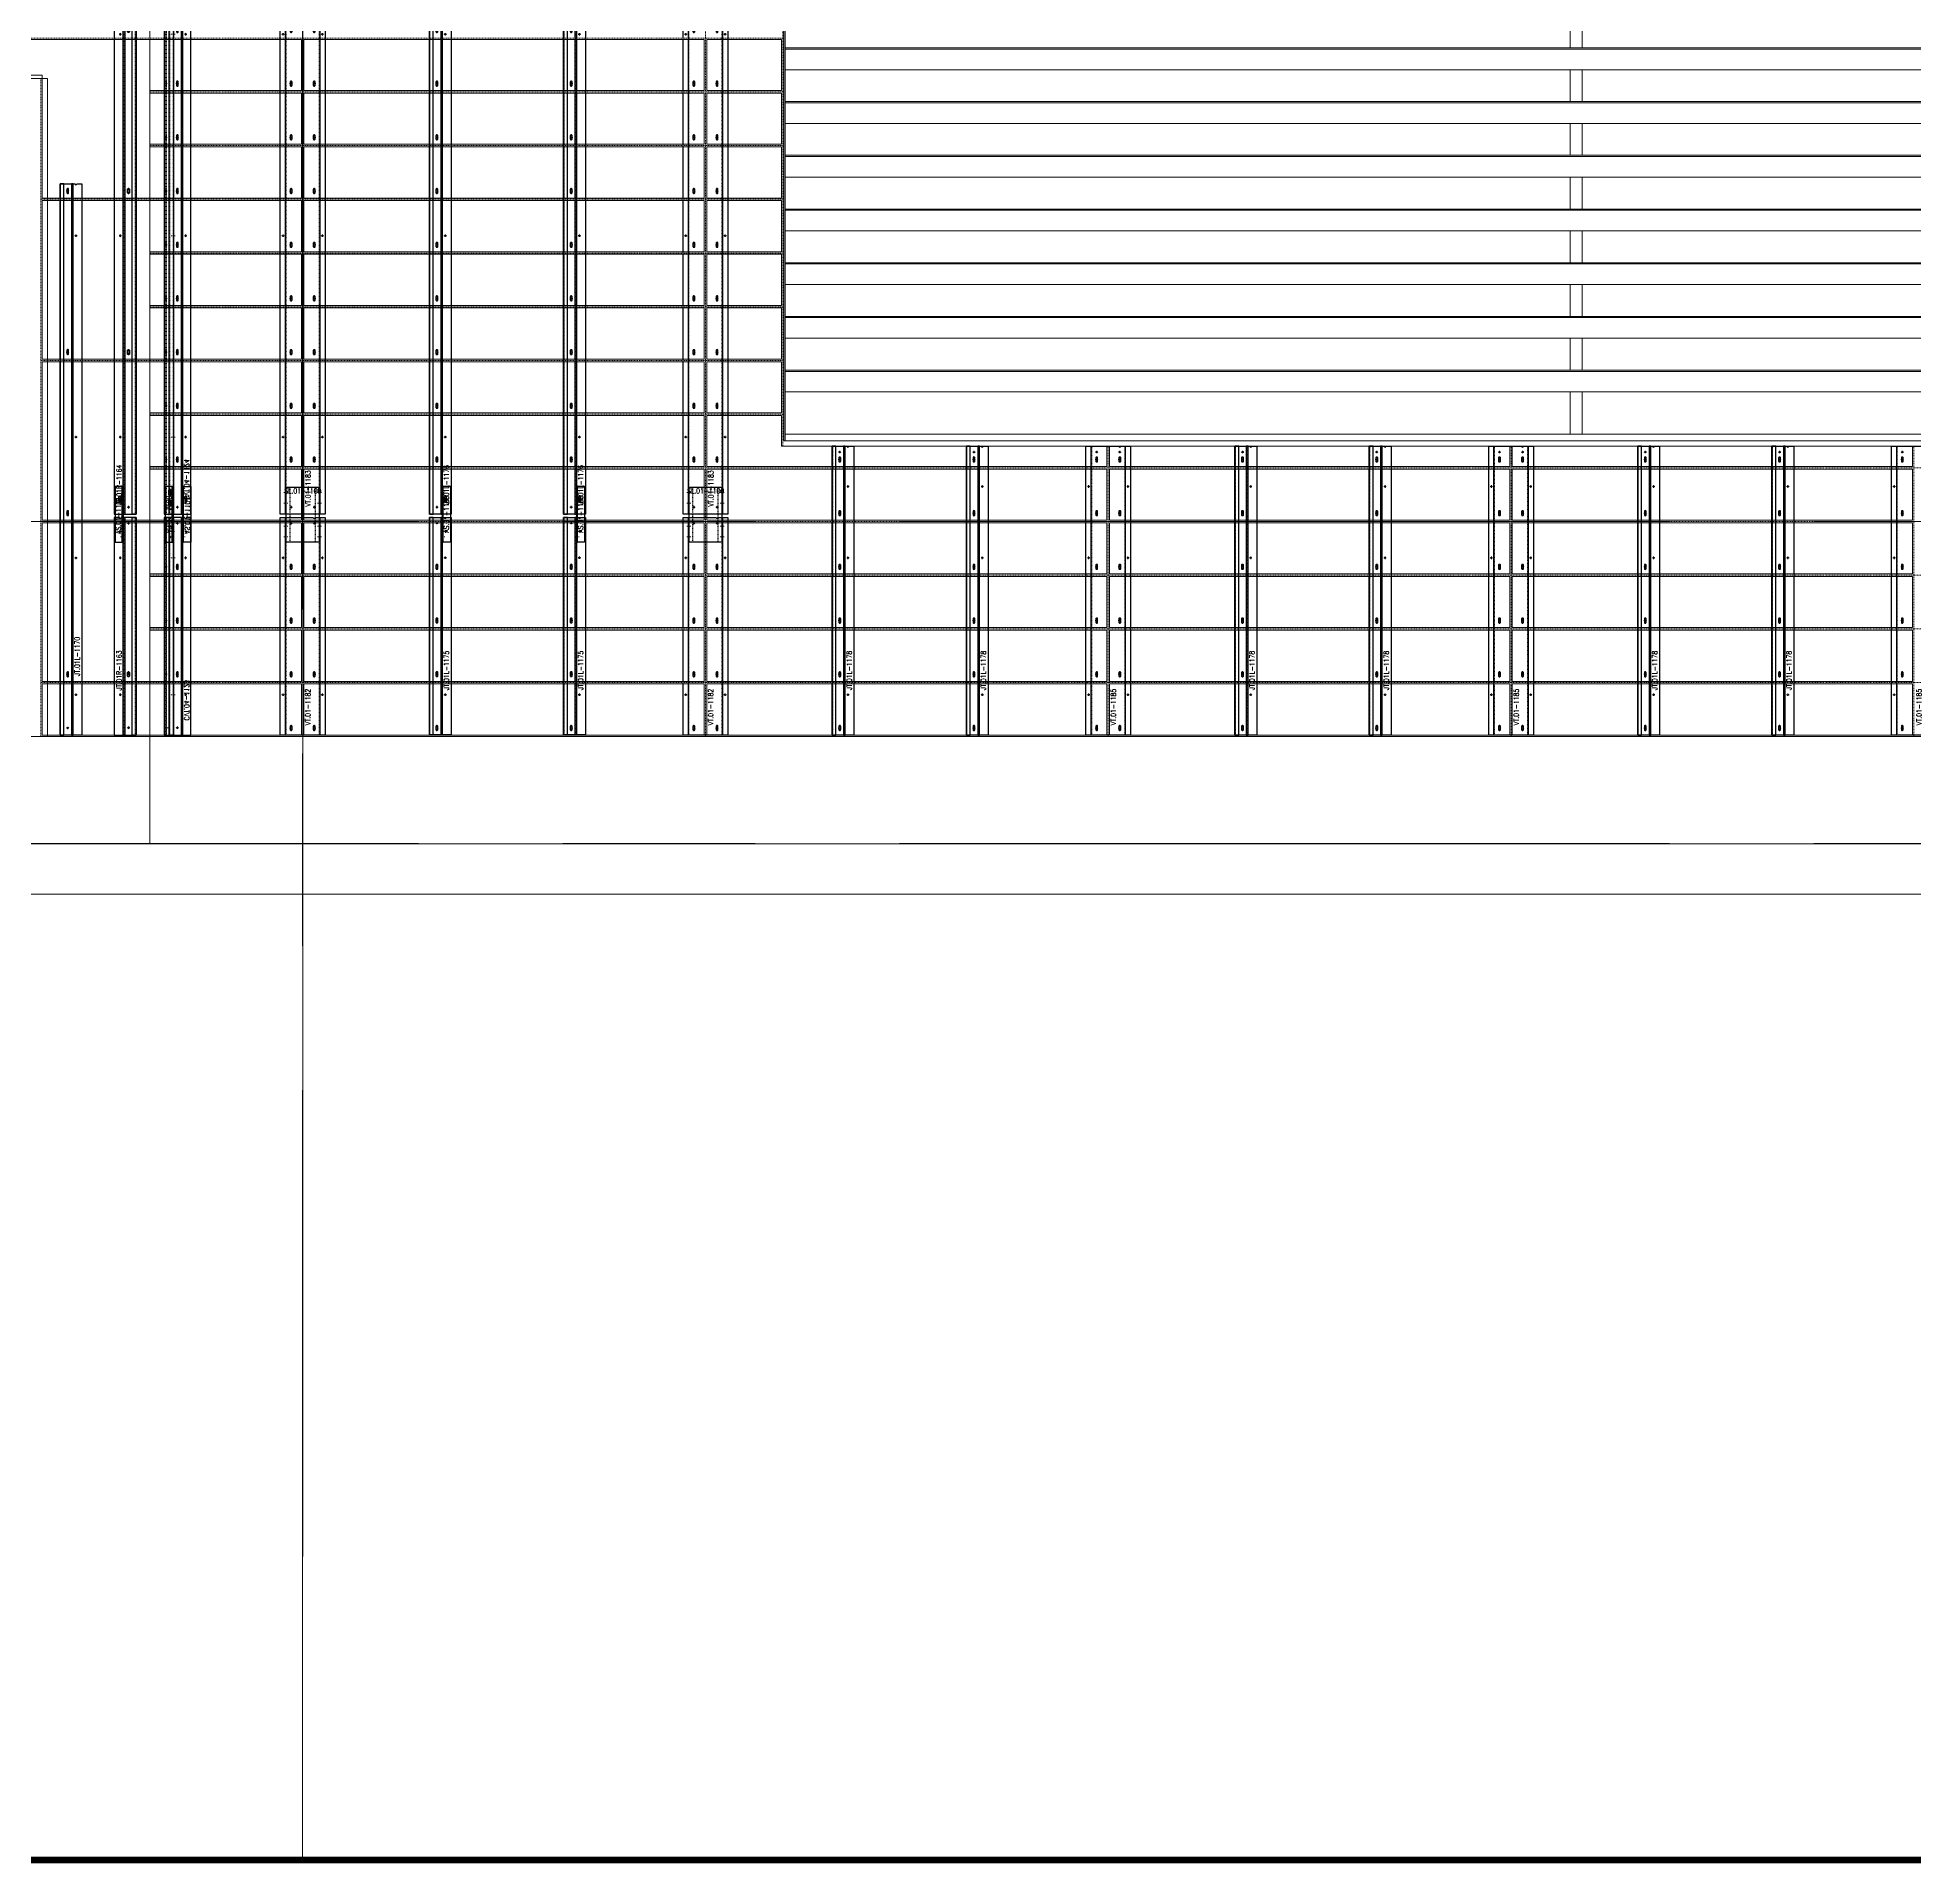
# Model space of a CAD drawing. Header units: inches. Extents: x 841 to 14369, y -4386 to -3225.
# Drawn here: x 1654.2 to 1933.8, y -4190.6 to -3918.6 of the extents above; entities that cross this region are included whole.
import ezdxf
from ezdxf.xclip import XClip

# ---------------------------------------------------------------- set-up
doc = ezdxf.new("R2010")
doc.units = ezdxf.units.IN
doc.header["$MEASUREMENT"] = 0
doc.header["$XCLIPFRAME"] = 0
for name, pattern in [('NBK_Center', [0.541667, 0.333333, -0.0625, 0.083333, -0.0625]), ('NBK_Center2', [0.270833, 0.166667, -0.03125, 0.041667, -0.03125]), ('NBK_CenterX2', [1.083333, 0.666667, -0.125, 0.166667, -0.125]), ('NBK_Hidden', [0.125, 0.083333, -0.041667]), ('NBK_Hidden2', [0.0625, 0.041667, -0.020833])]:
    doc.linetypes.add(name, pattern=pattern)
doc.layers.get('Defpoints').update_dxf_attribs({"color": 250, "lineweight": 0})
for name, color, linetype, lineweight in [('!Arch2', 8, 'Continuous', 9), ('!Bracket', 11, 'Continuous', 25), ('!Dimension', 50, 'Continuous', 5), ('!Extrusion', 140, 'Continuous', 25), ('!Gridline', 112, 'NBK_CenterX2', 5), ('!Linetype_Center', 220, 'NBK_Center', 9), ('!Linetype_Center2', 222, 'NBK_Center2', 9), ('!Misc2', 252, 'NBK_Hidden2', 5), ('!Terracotta', 31, 'Continuous', 20)]:
    doc.layers.add(name, color=color, linetype=linetype, lineweight=lineweight)
doc.styles.add('Romans', font='romans.shx', dxfattribs={"width": 0.8})

# ---------------------------------------------------------------- blocks, each defined once
blk = doc.blocks.new('A$C5F5E00A7')
for p, q in [((294, -364.16), (294, 207.16)), ((294, -364.16), (294, 207.16)), ((-187.78, -258), (2853.84, -258)), ((-187.78, -258), (2853.84, -258))]:
    blk.add_line(p, q)
blk = doc.blocks.new('A$C5F5E02A7')
for p, q in [((-2296.75, 324.5), (-2296.75, 0)), ((-2202.31, 60), (-2202.31, 240)), ((-2202.12, 60), (-2202.12, 240)), ((-2085.2, 118.55), (-2085.2, 123.31)), ((-2083.39, 123.31), (-2083.39, 118.55)), ((-211.29, 118.55), (-2202.12, 118.55)), ((-211.29, 118.37), (-2202.12, 118.37)), ((-211.29, 115.31), (-2202.12, 115.31)), ((-2085.2, 110.55), (-2085.2, 115.31)), ((-2083.39, 115.31), (-2083.39, 110.55)), ((-2311.99, 114), (-2356, 114)), ((-2311.99, 114), (-2311.99, 16)), ((-211.29, 110.55), (-2202.12, 110.55)), ((-211.29, 110.37), (-2202.12, 110.37)), ((-211.29, 107.31), (-2202.12, 107.31)), ((-2085.2, 102.55), (-2085.2, 107.31)), ((-2083.39, 107.31), (-2083.39, 102.55)), ((-211.29, 102.55), (-2202.12, 102.55)), ((-211.29, 102.37), (-2202.12, 102.37)), ((-211.29, 99.31), (-2202.12, 99.31)), ((-2085.2, 94.55), (-2085.2, 99.31)), ((-2083.39, 99.31), (-2083.39, 94.55)), ((-211.29, 94.55), (-2202.12, 94.55)), ((-211.29, 94.37), (-2202.12, 94.37)), ((-211.29, 91.31), (-2202.12, 91.31)), ((-2085.2, 86.55), (-2085.2, 91.31)), ((-2083.39, 91.31), (-2083.39, 86.55)), ((-211.29, 86.55), (-2202.12, 86.55)), ((-211.29, 86.37), (-2202.12, 86.37)), ((-211.29, 83.31), (-2202.12, 83.31)), ((-2085.2, 78.55), (-2085.2, 83.31)), ((-2083.39, 83.31), (-2083.39, 78.55)), ((-211.29, 78.55), (-2202.12, 78.55)), ((-211.29, 78.37), (-2202.12, 78.37)), ((-211.29, 75.31), (-2202.12, 75.31)), ((-2085.2, 70.55), (-2085.2, 75.31)), ((-2083.39, 75.31), (-2083.39, 70.55)), ((-211.29, 70.55), (-2202.12, 70.55)), ((-211.29, 70.37), (-2202.12, 70.37)), ((-211.29, 67.31), (-2202.12, 67.31)), ((-2085.2, 61), (-2085.2, 67.31)), ((-2083.39, 67.31), (-2083.39, 61)), ((-209.69, 60), (-2202.31, 60)), ((-2202.12, 61), (-211.29, 61))]:
    blk.add_line(p, q)
for points in [[(-2525, 16), (-1981.15, 16), (-1981.15, 0), (-2525, 0)], [(-2622.32, 0), (-1981.15, 0), (-1981.15, -7.5), (-2622.32, -7.5)]]:
    blk.add_lwpolyline(points, close=True)
blk = doc.blocks.new('A$C5F5E3900')
at = {"layer": '!Linetype_Center2'}
for p, q in [((199.25, 40), (199.25, 324)), ((222, 16), (222, 324)), ((282, 16), (282, 324)), ((293.5, 59.22), (293.5, 240)), ((-29, 120), (199.25, 120)), ((199.25, 120), (293.5, 120)), ((183, 114), (141, 114)), ((183, 114), (183, 16)), ((199.25, 112), (293.5, 112)), ((199.25, 104), (293.5, 104)), ((183, 96), (199.25, 96)), ((199.25, 96), (293.5, 96)), ((199.25, 88), (293.5, 88)), ((199.25, 80), (293.5, 80)), ((183, 72), (199.25, 72)), ((199.25, 72), (293.5, 72)), ((199.25, 64), (293.5, 64)), ((2286.5, 59.22), (293.5, 59.22)), ((342, 16), (342, 59.22)), ((402, 16), (402, 59.22)), ((462, 16), (462, 59.22)), ((199.25, 56), (2374.75, 56)), ((183, 48), (199.25, 48)), ((199.25, 48), (514.85, 48)), ((199.25, 40), (514.85, 40)), ((199.25, 32), (514.85, 32)), ((183, 24), (199.25, 24)), ((183, 24), (199.25, 24)), ((199.25, 24), (514.85, 24)), ((183, 16), (199.25, 16)), ((199.25, 16), (514.85, 16))]:
    blk.add_line(p, q, dxfattribs=at)
at = {"layer": '!Terracotta'}
for points in [[(158.69, 119.81), (199.25, 119.81), (199.25, 96.19), (183.19, 96.19), (183.19, 114.5), (158.69, 114.5)], [(199.25, 112.19), (221.81, 112.19), (221.81, 119.81), (199.25, 119.81)], [(222.19, 112.19), (281.81, 112.19), (281.81, 119.81), (222.19, 119.81)], [(293.31, 112.19), (282.19, 112.19), (282.19, 119.81), (293.31, 119.81)], [(199.25, 111.81), (221.81, 111.81), (221.81, 104.19), (199.25, 104.19)], [(222.19, 111.81), (281.81, 111.81), (281.81, 104.19), (222.19, 104.19)], [(293.31, 111.81), (282.19, 111.81), (282.19, 104.19), (293.31, 104.19)], [(199.25, 96.19), (221.81, 96.19), (221.81, 103.81), (199.25, 103.81)], [(222.19, 96.19), (281.81, 96.19), (281.81, 103.81), (222.19, 103.81)], [(293.31, 96.19), (282.19, 96.19), (282.19, 103.81), (293.31, 103.81)], [(183.19, 95.81), (199.25, 95.81), (199.25, 72.19), (183.19, 72.19)], [(199.25, 95.81), (221.81, 95.81), (221.81, 88.19), (199.25, 88.19)], [(222.19, 95.81), (281.81, 95.81), (281.81, 88.19), (222.19, 88.19)], [(293.31, 95.81), (282.19, 95.81), (282.19, 88.19), (293.31, 88.19)], [(199.25, 80.19), (221.81, 80.19), (221.81, 87.81), (199.25, 87.81)], [(222.19, 80.19), (281.81, 80.19), (281.81, 87.81), (222.19, 87.81)], [(293.31, 80.19), (282.19, 80.19), (282.19, 87.81), (293.31, 87.81)], [(199.25, 79.81), (221.81, 79.81), (221.81, 72.19), (199.25, 72.19)], [(222.19, 79.81), (281.81, 79.81), (281.81, 72.19), (222.19, 72.19)], [(293.31, 79.81), (282.19, 79.81), (282.19, 72.19), (293.31, 72.19)], [(199.25, 48.19), (199.25, 71.81), (183.19, 71.81), (183.19, 48.19)], [(199.25, 64.19), (221.81, 64.19), (221.81, 71.81), (199.25, 71.81)], [(222.19, 64.19), (281.81, 64.19), (281.81, 71.81), (222.19, 71.81)], [(293.31, 64.19), (282.19, 64.19), (282.19, 71.81), (293.31, 71.81)], [(199.25, 63.81), (221.81, 63.81), (221.81, 56.19), (199.25, 56.19)], [(222.19, 63.81), (281.81, 63.81), (281.81, 56.19), (222.19, 56.19)], [(282.19, 63.81), (293.31, 63.81), (293.31, 59.22), (341.81, 59.22), (341.81, 56.19), (282.19, 56.19)], [(342.19, 56.19), (401.81, 56.19), (401.81, 59.22), (342.19, 59.22)], [(461.81, 56.19), (402.19, 56.19), (402.19, 59.22), (461.81, 59.22)], [(221.81, 48.19), (221.81, 55.81), (199.25, 55.81), (199.25, 48.19)], [(281.81, 48.19), (281.81, 55.81), (222.19, 55.81), (222.19, 48.19)], [(282.19, 48.19), (282.19, 55.81), (341.81, 55.81), (341.81, 48.19)], [(401.81, 48.19), (401.81, 55.81), (342.19, 55.81), (342.19, 48.19)], [(402.19, 48.19), (402.19, 55.81), (461.81, 55.81), (461.81, 48.19)], [(199.25, 24.19), (199.25, 47.81), (183.19, 47.81), (183.19, 24.19)], [(221.81, 40.19), (221.81, 47.81), (199.25, 47.81), (199.25, 40.19)], [(281.81, 40.19), (281.81, 47.81), (222.19, 47.81), (222.19, 40.19)], [(282.19, 40.19), (282.19, 47.81), (341.81, 47.81), (341.81, 40.19)], [(401.81, 40.19), (401.81, 47.81), (342.19, 47.81), (342.19, 40.19)], [(402.19, 40.19), (402.19, 47.81), (461.81, 47.81), (461.81, 40.19)], [(221.81, 32.19), (221.81, 39.81), (199.25, 39.81), (199.25, 32.19)], [(281.81, 32.19), (281.81, 39.81), (222.19, 39.81), (222.19, 32.19)], [(282.19, 32.19), (282.19, 39.81), (341.81, 39.81), (341.81, 32.19)], [(401.81, 32.19), (401.81, 39.81), (342.19, 39.81), (342.19, 32.19)], [(402.19, 32.19), (402.19, 39.81), (461.81, 39.81), (461.81, 32.19)], [(221.81, 24.19), (221.81, 31.81), (199.25, 31.81), (199.25, 24.19)], [(281.81, 24.19), (281.81, 31.81), (222.19, 31.81), (222.19, 24.19)], [(282.19, 24.19), (282.19, 31.81), (341.81, 31.81), (341.81, 24.19)], [(401.81, 24.19), (401.81, 31.81), (342.19, 31.81), (342.19, 24.19)], [(402.19, 24.19), (402.19, 31.81), (461.81, 31.81), (461.81, 24.19)], [(199.25, 16.19), (199.25, 23.81), (183.19, 23.81), (183.19, 16.19)], [(221.81, 16.19), (221.81, 23.81), (199.25, 23.81), (199.25, 16.19)], [(281.81, 16.19), (281.81, 23.81), (222.19, 23.81), (222.19, 16.19)], [(282.19, 16.19), (282.19, 23.81), (341.81, 23.81), (341.81, 16.19)], [(401.81, 16.19), (401.81, 23.81), (342.19, 23.81), (342.19, 16.19)], [(402.19, 16.19), (402.19, 23.81), (461.81, 23.81), (461.81, 16.19)]]:
    blk.add_lwpolyline(points, close=True, dxfattribs=at)
blk = doc.blocks.new('A$C5F5E469F')
at = {"layer": '!Arch2', "color": 1}
blk.add_blockref('A$C5F5E02A7', (2568, 0), dxfattribs=at)
at = {"color": 1}
blk.add_blockref('A$C5F5E3900', (72, 0), dxfattribs=at)
blk = doc.blocks.new('GRID_ELEV NORTH_N')
at = {"layer": '!Gridline'}
for p, q in [((-1.6044, 1.0278), (-1.6044, 13.8025)), ((-6.5042, 9.493, 7.8434), (15.1097, 9.493, 7.8434)), ((-6.5042, 9.214), (15.1097, 9.214))]:
    blk.add_line(p, q, dxfattribs=at)
blk = doc.blocks.new('TAP HOLE_5mm')
at = {"layer": '!Linetype_Center2'}
for points in [[(-0.18, 0), (0.18, 0)], [(0, 0.18), (0, -0.18)]]:
    blk.add_lwpolyline(points, dxfattribs=at)
blk.add_circle((0, 0), 0.101)
blk = doc.blocks.new('WEEP HOLE')
at = {"layer": '!Linetype_Center'}
for p, q in [((-0.22, 0.37), (0.22, 0.37)), ((0, 0.83), (0, -0.08))]:
    blk.add_line(p, q, dxfattribs=at)
at = {"color": 0}
blk.add_lwpolyline([(-0.14, 0.61), (-0.14, 0.14, 0.414214), (0, 0, 0.414214), (0.14, 0.14), (0.14, 0.61, 0.414214), (0, 0.75, 0.414214)], format="xyb", close=True, dxfattribs=at)
blk = doc.blocks.new('VT.01-1185')
at = {"layer": '!Extrusion'}
blk.add_lwpolyline([(3.33, 0), (-3.33, 0), (-3.33, 43.03), (1.58, 43.03, 1), (1.86, 43.03), (3.33, 43.03)], format="xyb", close=True, dxfattribs=at)
blk.add_lwpolyline([(1.86, 43.03), (2.54, 43.03), (2.54, 0), (-2.54, 0), (-2.54, 43.03), (1.58, 43.03)], dxfattribs=at)
at = {"layer": '!Extrusion', "linetype": 'NBK_Hidden'}
blk.add_lwpolyline([(1.86, 43.03), (2.46, 43.03), (2.46, 0), (-2.46, 0), (-2.46, 43.03), (1.58, 43.03)], dxfattribs=at)
at = {"layer": '!Extrusion'}
for name, p in [('TAP HOLE_5mm', (-1.72, 42.15)), ('TAP HOLE_5mm', (1.72, 42.15)), ('WEEP HOLE', (-1.72, 40.68)), ('WEEP HOLE', (1.72, 40.68)), ('TAP HOLE_5mm', (-2.93, 37.03)), ('TAP HOLE_5mm', (2.93, 37.03)), ('WEEP HOLE', (-1.72, 32.68)), ('WEEP HOLE', (1.72, 32.68)), ('TAP HOLE_5mm', (-2.93, 26.4)), ('WEEP HOLE', (-1.72, 24.68)), ('WEEP HOLE', (1.72, 24.68)), ('TAP HOLE_5mm', (2.93, 26.4)), ('WEEP HOLE', (-1.72, 16.68)), ('WEEP HOLE', (1.72, 16.68)), ('WEEP HOLE', (-1.72, 8.68)), ('WEEP HOLE', (1.72, 8.68)), ('TAP HOLE_5mm', (-2.93, 6)), ('TAP HOLE_5mm', (2.93, 6)), ('WEEP HOLE', (-1.72, 0.67)), ('WEEP HOLE', (1.72, 0.67))]:
    blk.add_blockref(name, p, dxfattribs=at)
at = {"layer": 'Defpoints', "color": 1, "insert": (0.77, 4.18), "char_height": 0.75, "width": 1.65, "attachment_point": 5, "rotation": 90, "style": 'Romans'}
blk.add_mtext('VT.01-1185', dxfattribs=at)
blk = doc.blocks.new('SECTION CLEAR HOLE 1')
at = {"layer": '!Linetype_Center2'}
blk.add_line((-0.33, 0, 0), (0.26, 0, 0), dxfattribs=at)
at = {"layer": '!Misc2'}
blk.add_lwpolyline([(-0.12, 0.1), (0, 0.1), (0, -0.1), (-0.12, -0.1)], close=True, dxfattribs=at)
blk = doc.blocks.new('SLOTTED SECTION1')
at = {"layer": '!Linetype_Center2'}
blk.add_lwpolyline([(-0.24, 0), (0.12, 0)], dxfattribs=at)
at = {"layer": '!Misc2'}
blk.add_lwpolyline([(-0.12, 0.47), (0, 0.47), (0, -0.47), (-0.12, -0.47)], close=True, dxfattribs=at)
blk = doc.blocks.new('SLOTTED HOLE 1')
at = {"layer": '!Linetype_Center'}
for p, q in [((0, 0.55), (0, -0.55)), ((-0.22, 0), (0.22, 0))]:
    blk.add_line(p, q, dxfattribs=at)
at = {"color": 0}
blk.add_lwpolyline([(-0.14, 0.33), (-0.14, -0.33, 0.414214), (0, -0.47, 0.414214), (0.14, -0.33), (0.14, 0.33, 0.414214), (0, 0.47, 0.414214)], format="xyb", close=True, dxfattribs=at)
blk = doc.blocks.new('SL.01-1101')
at = {"layer": '!Bracket'}
for points in [[(4.65, -1.3), (4.65, -0.12), (-3.67, -0.12), (-3.67, -1.3)], [(-3.67, -1.3), (-3.67, -1.18), (4.65, -1.18), (4.65, -1.3)]]:
    blk.add_lwpolyline(points, close=True, dxfattribs=at)
at = {"layer": '!Dimension', "xscale": -1, "rotation": 270}
for name, p in [('SECTION CLEAR HOLE 1', (-2.88, -1.18)), ('SECTION CLEAR HOLE 1', (-1.3, -1.18)), ('SLOTTED SECTION1', (2.15, -1.18)), ('SLOTTED SECTION1', (3.73, -1.18))]:
    blk.add_blockref(name, p, dxfattribs=at)
at = {"layer": '!Extrusion', "xscale": -1, "rotation": 270}
blk.add_blockref('TAP HOLE_5mm', (-2.09, -0.83), dxfattribs=at)
at = {"layer": '!Extrusion', "linetype": 'NBK_Hidden', "xscale": -1, "rotation": 270}
blk.add_blockref('SLOTTED HOLE 1', (2.75, -0.83), dxfattribs=at)
at = {"layer": 'Defpoints', "color": 30, "insert": (0.32, -0.6), "char_height": 0.75, "width": 1.65, "attachment_point": 5, "style": 'Romans'}
blk.add_mtext('AS.01-1101', dxfattribs=at)
blk = doc.blocks.new('JT.01R-1163')
at = {"layer": '!Extrusion'}
blk.add_lwpolyline([(-3.25, 0), (0, 0), (0, 32.4), (-2.22, 32.4, -1), (-2.5, 32.4), (-3.25, 32.4)], format="xyb", close=True, dxfattribs=at)
for points in [[(-1.69, 32.4), (-1.69, 0), (-1.95, 0), (-1.95, 32.4)], [(0, 32.4), (0, 0), (-0.57, 0), (-0.57, 32.4)]]:
    blk.add_lwpolyline(points, close=True, dxfattribs=at)
at = {"layer": '!Extrusion', "linetype": 'NBK_Hidden'}
for points in [[(-1.87, 32.4), (-1.87, 0), (-1.95, 0), (-1.95, 32.4)], [(0, 32.4), (0, 0), (-0.08, 0), (-0.08, 32.4)]]:
    blk.add_lwpolyline(points, close=True, dxfattribs=at)
at = {"layer": '!Extrusion', "xscale": -1}
for name, p in [('TAP HOLE_5mm', (-1.13, 31.57)), ('TAP HOLE_5mm', (-2.36, 26.4)), ('WEEP HOLE', (-1.13, 8.68)), ('TAP HOLE_5mm', (-2.36, 6)), ('TAP HOLE_5mm', (-1.13, 1.09))]:
    blk.add_blockref(name, p, dxfattribs=at)
at = {"color": 144, "rotation": 90}
blk.add_blockref('SL.01-1101', (-3.25, 32.4), dxfattribs=at)
at = {"layer": 'Defpoints', "color": 5, "insert": (-2.54, 9.62), "char_height": 0.75, "width": 1.65, "attachment_point": 5, "rotation": 90, "style": 'Romans'}
blk.add_mtext('JT.01R-1163', dxfattribs=at)
blk = doc.blocks.new('CLEAR SECTION HOLE')
at = {"layer": '!Linetype_Center2'}
blk.add_line((-0.33, 0), (0.26, 0), dxfattribs=at)
at = {"layer": '!Misc2'}
blk.add_lwpolyline([(-0.08, 0.1), (0, 0.1), (0, -0.1), (-0.08, -0.1)], close=True, dxfattribs=at)
blk = doc.blocks.new('VT.01-1182')
at = {"layer": '!Extrusion'}
blk.add_lwpolyline([(-2.45, 36.93), (2.45, 36.93), (2.45, 28.73), (-2.45, 28.73)], close=True, dxfattribs=at)
at = {"layer": '!Extrusion', "linetype": 'NBK_Hidden2'}
blk.add_lwpolyline([(-1.86, 36.93), (1.86, 36.93), (1.86, 28.73), (-1.86, 28.73)], close=True, dxfattribs=at)
at = {"layer": '!Extrusion'}
blk.add_lwpolyline([(3.33, 0), (-3.33, 0), (-3.33, 32.4), (1.58, 32.4, 1), (1.86, 32.4), (3.33, 32.4)], format="xyb", close=True, dxfattribs=at)
blk.add_lwpolyline([(1.86, 32.4), (2.54, 32.4), (2.54, 0), (-2.54, 0), (-2.54, 32.4), (1.58, 32.4)], dxfattribs=at)
at = {"layer": '!Extrusion', "linetype": 'NBK_Hidden'}
blk.add_lwpolyline([(1.86, 32.4), (2.46, 32.4), (2.46, 0), (-2.46, 0), (-2.46, 32.4), (1.58, 32.4)], dxfattribs=at)
at = {"layer": '!Dimension', "rotation": 360}
for p in [(-2.46, 31.1), (2.54, 31.1), (-2.46, 29.52), (2.54, 29.52)]:
    blk.add_blockref('CLEAR SECTION HOLE', p, dxfattribs=at)
at = {"layer": '!Extrusion'}
for name, p in [('TAP HOLE_5mm', (-1.72, 31.57)), ('TAP HOLE_5mm', (1.72, 31.57)), ('TAP HOLE_5mm', (-2.93, 26.4)), ('WEEP HOLE', (-1.72, 24.68)), ('WEEP HOLE', (1.72, 24.68)), ('TAP HOLE_5mm', (2.93, 26.4)), ('WEEP HOLE', (-1.72, 16.68)), ('WEEP HOLE', (1.72, 16.68)), ('WEEP HOLE', (-1.72, 8.68)), ('WEEP HOLE', (1.72, 8.68)), ('TAP HOLE_5mm', (-2.93, 6)), ('TAP HOLE_5mm', (2.93, 6)), ('WEEP HOLE', (-1.72, 0.67)), ('WEEP HOLE', (1.72, 0.67))]:
    blk.add_blockref(name, p, dxfattribs=at)
at = {"layer": 'Defpoints', "color": 30, "insert": (0.03, 36.38), "char_height": 0.75, "width": 1.65, "attachment_point": 5, "style": 'Romans'}
blk.add_mtext('SL.01-1100', dxfattribs=at)
at = {"layer": 'Defpoints', "color": 1, "insert": (0.77, 4.18), "char_height": 0.75, "width": 1.65, "attachment_point": 5, "rotation": 90, "style": 'Romans'}
blk.add_mtext('VT.01-1182', dxfattribs=at)
blk = doc.blocks.new('SLOTTED SECTION HOLE')
at = {"layer": '!Linetype_Center2'}
blk.add_line((-0.33, 0), (0.26, 0), dxfattribs=at)
at = {"layer": '!Misc2'}
blk.add_lwpolyline([(-0.08, 0.47), (0, 0.47), (0, -0.47), (-0.08, -0.47)], close=True, dxfattribs=at)
blk = doc.blocks.new('VT.01-1183')
at = {"layer": '!Extrusion'}
blk.add_lwpolyline([(-2.45, 148.03), (2.45, 148.03), (2.45, 139.83), (-2.45, 139.83)], close=True, dxfattribs=at)
at = {"layer": '!Extrusion', "linetype": 'NBK_Hidden2'}
blk.add_lwpolyline([(-1.86, 148.03), (1.86, 148.03), (1.86, 139.83), (-1.86, 139.83)], close=True, dxfattribs=at)
at = {"layer": '!Extrusion'}
blk.add_lwpolyline([(3.33, 0), (-3.33, 0), (-3.33, 143.5), (1.58, 143.5, 1), (1.86, 143.5), (3.33, 143.5)], format="xyb", close=True, dxfattribs=at)
blk.add_lwpolyline([(1.86, 143.5), (2.54, 143.5), (2.54, 0), (-2.54, 0), (-2.54, 143.5), (1.58, 143.5)], dxfattribs=at)
at = {"layer": '!Extrusion', "linetype": 'NBK_Hidden'}
blk.add_lwpolyline([(1.86, 143.5), (2.46, 143.5), (2.46, 0), (-2.46, 0), (-2.46, 143.5), (1.58, 143.5)], dxfattribs=at)
at = {"layer": '!Dimension', "rotation": 360}
for name, p in [('CLEAR SECTION HOLE', (-2.46, 142.21)), ('CLEAR SECTION HOLE', (-2.46, 140.63)), ('CLEAR SECTION HOLE', (2.54, 142.21)), ('CLEAR SECTION HOLE', (2.54, 140.63)), ('SLOTTED SECTION HOLE', (-2.46, 3.23)), ('SLOTTED SECTION HOLE', (2.54, 3.23)), ('SLOTTED SECTION HOLE', (-2.46, 1.65)), ('SLOTTED SECTION HOLE', (2.54, 1.65))]:
    blk.add_blockref(name, p, dxfattribs=at)
at = {"layer": '!Extrusion', "rotation": 360}
for name, p in [('TAP HOLE_5mm', (-1.72, 142.67)), ('TAP HOLE_5mm', (1.72, 142.67)), ('WEEP HOLE', (-1.72, 135.78)), ('WEEP HOLE', (1.72, 135.78)), ('TAP HOLE_5mm', (-2.93, 131.5)), ('TAP HOLE_5mm', (2.93, 131.5)), ('WEEP HOLE', (-1.72, 127.78)), ('WEEP HOLE', (1.72, 127.78)), ('WEEP HOLE', (-1.72, 119.78)), ('WEEP HOLE', (1.72, 119.78)), ('WEEP HOLE', (-1.72, 111.78)), ('WEEP HOLE', (1.72, 111.78)), ('WEEP HOLE', (-1.72, 103.78)), ('WEEP HOLE', (1.72, 103.78)), ('TAP HOLE_5mm', (-2.93, 101.5)), ('TAP HOLE_5mm', (2.93, 101.5)), ('WEEP HOLE', (-1.72, 95.78)), ('WEEP HOLE', (1.72, 95.78)), ('WEEP HOLE', (-1.72, 87.78)), ('WEEP HOLE', (1.72, 87.78)), ('WEEP HOLE', (-1.72, 79.78)), ('WEEP HOLE', (1.72, 79.78)), ('TAP HOLE_5mm', (-2.93, 71.5)), ('WEEP HOLE', (-1.72, 71.78)), ('WEEP HOLE', (1.72, 71.78)), ('TAP HOLE_5mm', (2.93, 71.5)), ('WEEP HOLE', (-1.72, 63.78)), ('WEEP HOLE', (1.72, 63.78)), ('WEEP HOLE', (-1.72, 55.78)), ('WEEP HOLE', (1.72, 55.78)), ('WEEP HOLE', (-1.72, 47.78)), ('WEEP HOLE', (1.72, 47.78)), ('TAP HOLE_5mm', (-2.93, 41.5)), ('WEEP HOLE', (-1.72, 39.77)), ('WEEP HOLE', (1.72, 39.77)), ('TAP HOLE_5mm', (2.93, 41.5)), ('WEEP HOLE', (-1.72, 31.78)), ('WEEP HOLE', (1.72, 31.78)), ('WEEP HOLE', (-1.72, 23.78)), ('WEEP HOLE', (1.72, 23.78)), ('WEEP HOLE', (-1.72, 15.78)), ('WEEP HOLE', (1.72, 15.78)), ('TAP HOLE_5mm', (-2.93, 11.5)), ('TAP HOLE_5mm', (2.93, 11.5)), ('WEEP HOLE', (-1.72, 7.78)), ('WEEP HOLE', (1.72, 7.78)), ('TAP HOLE_5mm', (-1.72, 1.06)), ('TAP HOLE_5mm', (1.72, 1.06))]:
    blk.add_blockref(name, p, dxfattribs=at)
at = {"layer": 'Defpoints', "color": 30, "insert": (-0.07, 147.18), "char_height": 0.75, "width": 1.65, "attachment_point": 5, "style": 'Romans'}
blk.add_mtext('SL.01-1100', dxfattribs=at)
at = {"layer": 'Defpoints', "color": 1, "insert": (0.8, 3.84), "char_height": 0.75, "width": 1.65, "attachment_point": 5, "rotation": 90, "style": 'Romans'}
blk.add_mtext('VT.01-1183', dxfattribs=at)
blk = doc.blocks.new('JT.01R-1164')
at = {"layer": '!Extrusion'}
blk.add_lwpolyline([(-3.25, 0), (0, 0), (0, 143.5), (-2.22, 143.5, -1), (-2.5, 143.5), (-3.25, 143.5)], format="xyb", close=True, dxfattribs=at)
for points in [[(-1.69, 143.5), (-1.69, 0), (-1.95, 0), (-1.95, 143.5)], [(0, 143.5), (0, 0), (-0.57, 0), (-0.57, 143.5)]]:
    blk.add_lwpolyline(points, close=True, dxfattribs=at)
at = {"layer": '!Extrusion', "linetype": 'NBK_Hidden'}
for points in [[(-1.87, 143.5), (-1.87, 0), (-1.95, 0), (-1.95, 143.5)], [(0, 143.5), (0, 0), (-0.08, 0), (-0.08, 143.5)]]:
    blk.add_lwpolyline(points, close=True, dxfattribs=at)
at = {"layer": '!Extrusion', "xscale": -1}
for name, p in [('TAP HOLE_5mm', (-1.13, 142.67)), ('TAP HOLE_5mm', (-2.36, 131.5)), ('WEEP HOLE', (-1.13, 119.78)), ('TAP HOLE_5mm', (-2.36, 101.5)), ('WEEP HOLE', (-1.13, 95.78)), ('TAP HOLE_5mm', (-2.36, 71.5)), ('WEEP HOLE', (-1.13, 71.78)), ('WEEP HOLE', (-1.13, 47.78)), ('TAP HOLE_5mm', (-2.36, 41.5)), ('WEEP HOLE', (-1.13, 23.78)), ('TAP HOLE_5mm', (-2.36, 11.5)), ('TAP HOLE_5mm', (-1.13, 1.06))]:
    blk.add_blockref(name, p, dxfattribs=at)
at = {"color": 144, "rotation": 90}
blk.add_blockref('SL.01-1101', (-3.25, 143.5), dxfattribs=at)
at = {"layer": 'Defpoints', "color": 5, "insert": (-2.54, 4.4), "char_height": 0.75, "width": 1.65, "attachment_point": 5, "rotation": 90, "style": 'Romans'}
blk.add_mtext('JT.01R-1164', dxfattribs=at)
blk = doc.blocks.new('JT.01L-1170')
at = {"layer": '!Extrusion'}
blk.add_lwpolyline([(3.25, 0.19), (0, 0.19), (0, 82.31), (2.22, 82.31, 1), (2.5, 82.31), (3.25, 82.31)], format="xyb", close=True, dxfattribs=at)
at = {"layer": '!Extrusion', "linetype": 'NBK_Hidden'}
for points in [[(0, 82.31), (0, 0.19), (0.08, 0.19), (0.08, 82.31)], [(1.87, 82.31), (1.87, 0.19), (1.95, 0.19), (1.95, 82.31)]]:
    blk.add_lwpolyline(points, close=True, dxfattribs=at)
at = {"layer": '!Extrusion'}
for points in [[(0, 82.31), (0, 0.19), (0.57, 0.19), (0.57, 82.31)], [(1.69, 82.31), (1.69, 0.19), (1.95, 0.19), (1.95, 82.31)]]:
    blk.add_lwpolyline(points, close=True, dxfattribs=at)
for p in [(1.13, 80.87), (1.13, 56.87), (1.13, 32.87), (1.13, 8.87)]:
    blk.add_blockref('WEEP HOLE', p, dxfattribs=at)
at = {"layer": '!Extrusion', "rotation": 360}
for p in [(2.36, 74.58), (2.36, 44.58), (2.36, 26.58), (2.36, 6.19), (1.13, 1.25)]:
    blk.add_blockref('TAP HOLE_5mm', p, dxfattribs=at)
at = {"layer": 'Defpoints', "color": 2, "insert": (2.54, 11.9), "char_height": 0.75, "width": 1.65, "attachment_point": 5, "rotation": 90, "style": 'Romans'}
blk.add_mtext('JT.01L-1170', dxfattribs=at)
blk = doc.blocks.new('19mm WEEP HOLE')
at = {"layer": '!Linetype_Center'}
blk.add_line((-0.37, 0.2), (-0.37, -0.12), dxfattribs=at)
at = {"linetype": 'NBK_Hidden'}
blk.add_lwpolyline([(-0.75, 0.08), (0, 0.08), (0, 0), (-0.75, 0)], close=True, dxfattribs=at)
blk = doc.blocks.new('HOLE SECTION')
at = {"layer": '!Linetype_Center2'}
blk.add_line((-0.33, 0), (0.26, 0), dxfattribs=at)
at = {"layer": '!Misc2'}
blk.add_lwpolyline([(-0.09, 0.1), (0, 0.1), (0, -0.1), (-0.09, -0.1)], close=True, dxfattribs=at)
blk = doc.blocks.new('AS.01-1100-')
at = {"layer": '!Bracket'}
for points in [[(4.65, 1.33), (4.65, 0.15), (-3.67, 0.15), (-3.67, 1.33)], [(-3.67, 1.33), (-3.67, 1.21), (4.65, 1.21), (4.65, 1.33)]]:
    blk.add_lwpolyline(points, close=True, dxfattribs=at)
at = {"layer": '!Dimension', "rotation": 270}
for name, p in [('SECTION CLEAR HOLE 1', (-2.09, 1.21)), ('SLOTTED SECTION1', (2.75, 1.21))]:
    blk.add_blockref(name, p, dxfattribs=at)
at = {"layer": '!Extrusion', "rotation": 270}
for p in [(-2.88, 0.86, 0), (-1.3, 0.86, 0)]:
    blk.add_blockref('TAP HOLE_5mm', p, dxfattribs=at)
at = {"layer": '!Extrusion', "linetype": 'NBK_Hidden', "rotation": 270}
for p in [(2.15, 0.86), (3.73, 0.86)]:
    blk.add_blockref('SLOTTED HOLE 1', p, dxfattribs=at)
at = {"layer": 'Defpoints', "color": 30, "insert": (0.49, 0.74), "char_height": 0.75, "width": 1.65, "attachment_point": 5, "style": 'Romans'}
blk.add_mtext('AS.01-1100', dxfattribs=at)
blk = doc.blocks.new('CVT.04-1124')
at = {"layer": '!Extrusion'}
blk.add_lwpolyline([(-3.97, 0), (-3.97, 143.5), (-3.34, 143.5, 1), (-3.06, 143.5), (0, 143.5), (0, 0)], format="xyb", close=True, dxfattribs=at)
for points in [[(-2.78, 0), (-2.78, 143.5), (-2.53, 143.5), (-2.53, 0)], [(-0.76, 0), (-0.76, 143.5), (-1.41, 143.5), (-1.41, 0)]]:
    blk.add_lwpolyline(points, close=True, dxfattribs=at)
at = {"layer": '!Extrusion', "linetype": 'NBK_Hidden'}
for points in [[(-1.42, 0), (-1.42, 143.5), (-1.33, 143.5), (-1.33, 0)], [(-0.86, 0), (-0.86, 143.5), (-0.76, 143.5), (-0.76, 0)], [(-0.35, 0), (-0.35, 143.5), (-0.28, 143.5), (-0.28, 0)], [(-0.04, 0), (-0.04, 143.5), (-0.14, 143.5), (-0.14, 0)]]:
    blk.add_lwpolyline(points, close=True, dxfattribs=at)
at = {"layer": '!Dimension'}
for name, p in [('CLEAR SECTION HOLE', (-0.28, 142.67)), ('HOLE SECTION', (-1.33, 131.5)), ('HOLE SECTION', (-1.33, 101.5)), ('HOLE SECTION', (-1.33, 71.5)), ('HOLE SECTION', (-1.33, 41.5)), ('HOLE SECTION', (-1.33, 11.5)), ('CLEAR SECTION HOLE', (-0.28, 1.06))]:
    blk.add_blockref(name, p, dxfattribs=at)
at = {"layer": '!Extrusion', "xscale": -1}
for name, p in [('TAP HOLE_5mm', (-1.97, 142.67)), ('WEEP HOLE', (-1.97, 135.78)), ('WEEP HOLE', (-1.97, 127.78)), ('WEEP HOLE', (-1.97, 119.78)), ('WEEP HOLE', (-1.97, 111.78)), ('WEEP HOLE', (-1.97, 103.78)), ('WEEP HOLE', (-1.97, 95.78)), ('WEEP HOLE', (-1.97, 87.78)), ('WEEP HOLE', (-1.97, 79.78)), ('WEEP HOLE', (-1.97, 71.78)), ('WEEP HOLE', (-1.97, 63.78)), ('WEEP HOLE', (-1.97, 55.78)), ('WEEP HOLE', (-1.97, 47.78)), ('WEEP HOLE', (-1.97, 39.77)), ('WEEP HOLE', (-1.97, 31.78)), ('WEEP HOLE', (-1.97, 23.78)), ('WEEP HOLE', (-1.97, 15.78)), ('WEEP HOLE', (-1.97, 7.78)), ('TAP HOLE_5mm', (-1.97, 1.06))]:
    blk.add_blockref(name, p, dxfattribs=at)
at = {"layer": '!Extrusion', "rotation": 270}
for p in [(-0.35, 135.78), (-0.35, 127.78), (-0.35, 119.78), (-0.35, 111.78), (-0.35, 103.78), (-0.35, 95.78), (-0.35, 87.78), (-0.35, 79.78), (-0.35, 71.78), (-0.35, 63.78), (-0.35, 55.78), (-0.35, 47.78), (-0.35, 39.77), (-0.35, 31.78), (-0.35, 23.78), (-0.35, 15.78), (-0.35, 7.78)]:
    blk.add_blockref('19mm WEEP HOLE', p, dxfattribs=at)
at = {"layer": '!Extrusion'}
for p in [(-3.2, 131.5), (-3.2, 101.5), (-3.2, 71.5), (-3.2, 41.5), (-3.2, 11.5)]:
    blk.add_blockref('TAP HOLE_5mm', p, dxfattribs=at)
at = {"color": 144, "rotation": 90}
for name, p in [('SL.01-1101', (-4.08, 143.5)), ('AS.01-1100-', (0, 143.5))]:
    blk.add_blockref(name, p, dxfattribs=at)
at = {"layer": 'Defpoints', "color": 3, "insert": (-3.38, 5.18), "char_height": 0.75, "width": 1.65, "attachment_point": 5, "rotation": 90, "style": 'Romans'}
blk.add_mtext('CVT.04-1124', dxfattribs=at)
blk = doc.blocks.new('CVT.04-1123')
at = {"layer": '!Extrusion'}
blk.add_lwpolyline([(-3.97, 0), (-3.97, 32.4), (-3.34, 32.4, 1), (-3.06, 32.4), (0, 32.4), (0, 0)], format="xyb", close=True, dxfattribs=at)
for points in [[(-2.78, 0), (-2.78, 32.4), (-2.53, 32.4), (-2.53, 0)], [(-0.76, 0), (-0.76, 32.4), (-1.41, 32.4), (-1.41, 0)]]:
    blk.add_lwpolyline(points, close=True, dxfattribs=at)
at = {"layer": '!Extrusion', "linetype": 'NBK_Hidden'}
for points in [[(-1.42, 0), (-1.42, 32.4), (-1.33, 32.4), (-1.33, 0)], [(-0.86, 0), (-0.86, 32.4), (-0.76, 32.4), (-0.76, 0)], [(-0.35, 0), (-0.35, 32.4), (-0.28, 32.4), (-0.28, 0)], [(-0.04, 0), (-0.04, 32.4), (-0.14, 32.4), (-0.14, 0)]]:
    blk.add_lwpolyline(points, close=True, dxfattribs=at)
at = {"layer": '!Dimension'}
for name, p in [('CLEAR SECTION HOLE', (-0.28, 31.57)), ('HOLE SECTION', (-1.33, 26.4)), ('HOLE SECTION', (-1.33, 6)), ('CLEAR SECTION HOLE', (-0.28, 1.09))]:
    blk.add_blockref(name, p, dxfattribs=at)
at = {"layer": '!Extrusion', "xscale": -1}
for name, p in [('TAP HOLE_5mm', (-1.97, 31.57)), ('WEEP HOLE', (-1.97, 24.68)), ('WEEP HOLE', (-1.97, 16.68)), ('WEEP HOLE', (-1.97, 8.68)), ('TAP HOLE_5mm', (-1.97, 1.09))]:
    blk.add_blockref(name, p, dxfattribs=at)
at = {"layer": '!Extrusion'}
for p in [(-3.2, 26.4), (-3.2, 6)]:
    blk.add_blockref('TAP HOLE_5mm', p, dxfattribs=at)
at = {"layer": '!Extrusion', "rotation": 270}
for p in [(-0.35, 24.68), (-0.35, 16.68), (-0.35, 8.68)]:
    blk.add_blockref('19mm WEEP HOLE', p, dxfattribs=at)
at = {"color": 144, "rotation": 90}
for name, p in [('SL.01-1101', (-4.08, 32.4)), ('AS.01-1100-', (0, 32.4))]:
    blk.add_blockref(name, p, dxfattribs=at)
at = {"layer": 'Defpoints', "color": 3, "insert": (-3.38, 5.18), "char_height": 0.75, "width": 1.65, "attachment_point": 5, "rotation": 90, "style": 'Romans'}
blk.add_mtext('CVT.04-1123', dxfattribs=at)
blk = doc.blocks.new('JT.01L-1178')
at = {"layer": '!Extrusion'}
blk.add_lwpolyline([(3.25, 0), (0, 0), (0, 43.03), (2.22, 43.03, 1), (2.5, 43.03), (3.25, 43.03)], format="xyb", close=True, dxfattribs=at)
at = {"layer": '!Extrusion', "linetype": 'NBK_Hidden'}
for points in [[(0, 43.03), (0, 0), (0.08, 0), (0.08, 43.03)], [(1.87, 43.03), (1.87, 0), (1.95, 0), (1.95, 43.03)]]:
    blk.add_lwpolyline(points, close=True, dxfattribs=at)
at = {"layer": '!Extrusion'}
for points in [[(0, 43.03), (0, 0), (0.57, 0), (0.57, 43.03)], [(1.69, 43.03), (1.69, 0), (1.95, 0), (1.95, 43.03)]]:
    blk.add_lwpolyline(points, close=True, dxfattribs=at)
at = {"layer": '!Extrusion', "rotation": 360}
for p in [(1.13, 42.15), (2.36, 37.03), (2.36, 26.4), (2.36, 6)]:
    blk.add_blockref('TAP HOLE_5mm', p, dxfattribs=at)
at = {"layer": '!Extrusion'}
for p in [(1.13, 40.68), (1.13, 32.68), (1.13, 24.68), (1.13, 16.68), (1.13, 8.68), (1.13, 0.67)]:
    blk.add_blockref('WEEP HOLE', p, dxfattribs=at)
at = {"layer": 'Defpoints', "color": 2, "insert": (2.54, 9.62), "char_height": 0.75, "width": 1.65, "attachment_point": 5, "rotation": 90, "style": 'Romans'}
blk.add_mtext('JT.01L-1178', dxfattribs=at)
blk = doc.blocks.new('AS.01-1100')
at = {"layer": '!Bracket'}
for points in [[(-1.3, 4.65), (-0.12, 4.65), (-0.12, -3.67), (-1.3, -3.67)], [(-1.3, -3.67), (-1.18, -3.67), (-1.18, 4.65), (-1.3, 4.65)]]:
    blk.add_lwpolyline(points, close=True, dxfattribs=at)
at = {"layer": '!Dimension'}
for name, p in [('SLOTTED SECTION1', (-1.18, 3.73)), ('SLOTTED SECTION1', (-1.18, 2.15)), ('SECTION CLEAR HOLE 1', (-1.18, -1.3)), ('SECTION CLEAR HOLE 1', (-1.18, -2.88))]:
    blk.add_blockref(name, p, dxfattribs=at)
at = {"layer": '!Extrusion', "linetype": 'NBK_Hidden'}
blk.add_blockref('SLOTTED HOLE 1', (-0.83, 2.75), dxfattribs=at)
at = {"layer": '!Extrusion', "rotation": 360}
blk.add_blockref('TAP HOLE_5mm', (-0.83, -2.09), dxfattribs=at)
at = {"layer": 'Defpoints', "color": 30, "insert": (-0.71, 0.49), "char_height": 0.75, "width": 1.65, "attachment_point": 5, "rotation": 90, "style": 'Romans'}
blk.add_mtext('AS.01-1100', dxfattribs=at)
blk = doc.blocks.new('JT.01L-1175')
at = {"layer": '!Extrusion'}
blk.add_lwpolyline([(3.25, 0), (0, 0), (0, 32.4), (2.22, 32.4, 1), (2.5, 32.4), (3.25, 32.4)], format="xyb", close=True, dxfattribs=at)
at = {"layer": '!Extrusion', "linetype": 'NBK_Hidden'}
for points in [[(0, 32.4), (0, 0), (0.08, 0), (0.08, 32.4)], [(1.87, 32.4), (1.87, 0), (1.95, 0), (1.95, 32.4)]]:
    blk.add_lwpolyline(points, close=True, dxfattribs=at)
at = {"layer": '!Extrusion'}
for points in [[(0, 32.4), (0, 0), (0.57, 0), (0.57, 32.4)], [(1.69, 32.4), (1.69, 0), (1.95, 0), (1.95, 32.4)]]:
    blk.add_lwpolyline(points, close=True, dxfattribs=at)
at = {"layer": '!Dimension'}
blk.add_blockref('AS.01-1100', (3.25, 32.4), dxfattribs=at)
at = {"layer": '!Extrusion', "rotation": 360}
for p in [(1.13, 31.57), (2.36, 26.4), (2.36, 6)]:
    blk.add_blockref('TAP HOLE_5mm', p, dxfattribs=at)
at = {"layer": '!Extrusion'}
for p in [(1.13, 24.68), (1.13, 16.68), (1.13, 8.68), (1.13, 0.67)]:
    blk.add_blockref('WEEP HOLE', p, dxfattribs=at)
at = {"layer": 'Defpoints', "color": 2, "insert": (2.54, 9.62), "char_height": 0.75, "width": 1.65, "attachment_point": 5, "rotation": 90, "style": 'Romans'}
blk.add_mtext('JT.01L-1175', dxfattribs=at)
blk = doc.blocks.new('JT.01L-1176')
at = {"layer": '!Extrusion'}
blk.add_lwpolyline([(3.25, 0), (0, 0), (0, 143.5), (2.22, 143.5, 1), (2.5, 143.5), (3.25, 143.5)], format="xyb", close=True, dxfattribs=at)
at = {"layer": '!Extrusion', "linetype": 'NBK_Hidden'}
for points in [[(0, 143.5), (0, 0), (0.08, 0), (0.08, 143.5)], [(1.87, 143.5), (1.87, 0), (1.95, 0), (1.95, 143.5)]]:
    blk.add_lwpolyline(points, close=True, dxfattribs=at)
at = {"layer": '!Extrusion'}
for points in [[(0, 143.5), (0, 0), (0.57, 0), (0.57, 143.5)], [(1.69, 143.5), (1.69, 0), (1.95, 0), (1.95, 143.5)]]:
    blk.add_lwpolyline(points, close=True, dxfattribs=at)
at = {"layer": '!Dimension'}
blk.add_blockref('AS.01-1100', (3.25, 143.5), dxfattribs=at)
at = {"layer": '!Extrusion', "rotation": 360}
for p in [(1.13, 142.67), (2.36, 131.5), (2.36, 101.5), (2.36, 71.5), (2.36, 41.5), (2.36, 11.5), (1.13, 1.06)]:
    blk.add_blockref('TAP HOLE_5mm', p, dxfattribs=at)
at = {"layer": '!Extrusion'}
for p in [(1.13, 135.78), (1.13, 127.78), (1.13, 119.78), (1.13, 111.78), (1.13, 103.78), (1.13, 95.78), (1.13, 87.78), (1.13, 79.78), (1.13, 71.78), (1.13, 63.78), (1.13, 55.78), (1.13, 47.78), (1.13, 39.77), (1.13, 31.78), (1.13, 23.78), (1.13, 15.78), (1.13, 7.78)]:
    blk.add_blockref('WEEP HOLE', p, dxfattribs=at)
at = {"layer": 'Defpoints', "color": 2, "insert": (2.54, 4.4), "char_height": 0.75, "width": 1.65, "attachment_point": 5, "rotation": 90, "style": 'Romans'}
blk.add_mtext('JT.01L-1176', dxfattribs=at)
blk = doc.blocks.new('NORTH PENTHOUSE TRACK')
at = {"color": 3}
for name, p in [('JT.01R-1164', (269.19, 49.08)), ('VT.01-1183', (294, 49.08)), ('VT.01-1183', (354, 49.08)), ('JT.01L-1170', (257.87, 16)), ('VT.01-1185', (414, 16.19)), ('VT.01-1185', (474, 16.19)), ('VT.01-1185', (534, 16.19)), ('JT.01R-1163', (269.19, 16.19)), ('VT.01-1182', (294, 16.19)), ('VT.01-1182', (354, 16.19))]:
    blk.add_blockref(name, p, dxfattribs=at)
at = {"color": 144, "xscale": -1}
for name, p in [('CVT.04-1124', (273.36, 49.08)), ('CVT.04-1123', (273.36, 16.19))]:
    blk.add_blockref(name, p, dxfattribs=at)
at = {"color": 144}
for name, p in [('JT.01L-1176', (312.87, 49.08)), ('JT.01L-1176', (332.87, 49.08)), ('JT.01L-1178', (372.87, 16.19)), ('JT.01L-1178', (392.87, 16.19)), ('JT.01L-1178', (432.87, 16.19)), ('JT.01L-1178', (452.87, 16.19)), ('JT.01L-1178', (492.87, 16.19)), ('JT.01L-1178', (512.87, 16.19))]:
    blk.add_blockref(name, p, dxfattribs=at)
at = {"color": 6}
for p in [(312.87, 16.2), (332.87, 16.2)]:
    blk.add_blockref('JT.01L-1175', p, dxfattribs=at)

msp = doc.modelspace()

# ---------------------------------------------------------------- linework, layer by layer
at = {"layer": 'Defpoints', "color": 2, "const_width": 1}
msp.add_lwpolyline([(1293.02, -3651.07), (4092.6, -3651.07), (4092.6, -4190.12), (1293.02, -4190.12)], close=True, dxfattribs=at)

# ---------------------------------------------------------------- block references
ref = msp.add_blockref('GRID_ELEV NORTH_N', (1969.71, -5623.81, -1349.31), dxfattribs=dict(xscale=172.031999999448, yscale=172.031999999448, zscale=172.031999999448))
XClip(ref).set_block_clipping_path([(-7.0316507845, 8.3338612674), (70.2019192724, 15.9895587659)])
at = {"color": 1}
msp.add_blockref('A$C5F5E469F', (1399.71, -4038.72), dxfattribs=at)
at = {"color": 144}
msp.add_blockref('NORTH PENTHOUSE TRACK', (1399.71, -4038.72), dxfattribs=at)
at = {"layer": 'Defpoints', "color": 1}
msp.add_blockref('A$C5F5E00A7', (1399.71, -3780.72), dxfattribs=at)

doc.saveas('drawing.dxf')
